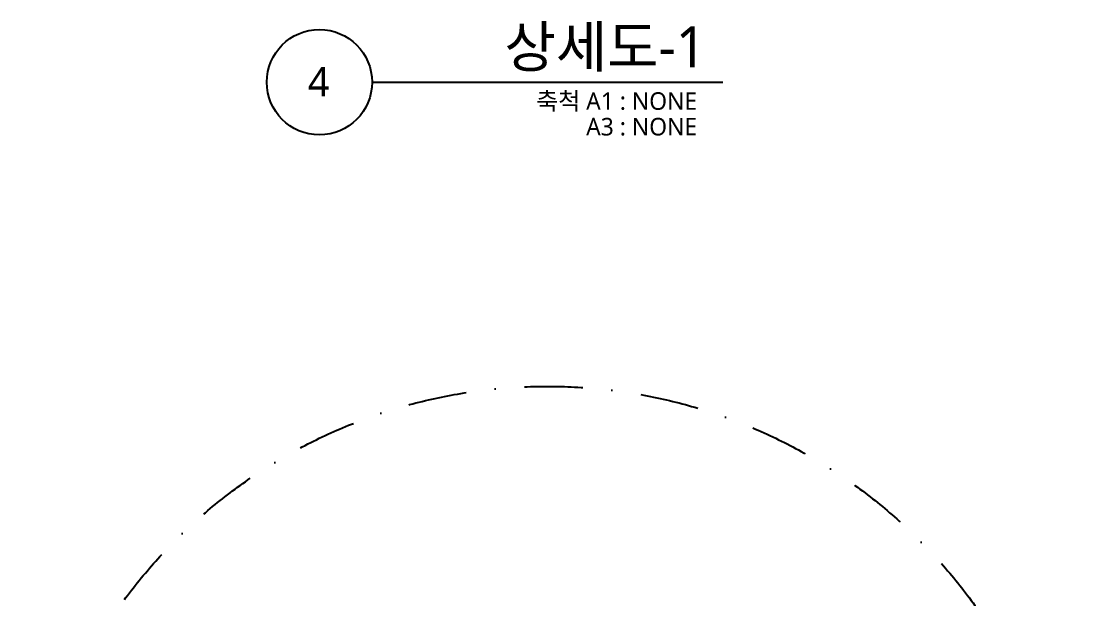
# Model space of a CAD drawing. Header units: millimetres. Extents: x 232323 to 272954, y -5343 to 8721.
# Drawn here: x 249890 to 251690, y -3154 to -2166 of the extents above; entities that cross this region are included whole.
import ezdxf
from ezdxf.enums import TextEntityAlignment as Align

# ---------------------------------------------------------------- set-up
doc = ezdxf.new("R2010")
doc.units = ezdxf.units.MM
doc.header["$MEASUREMENT"] = 0
doc.linetypes.add('DASHDOTX2', pattern=[2, 1, -0.5, 0, -0.5])
for name, color, linetype, lineweight in [('A-MKXS-MAK2', 3, 'DASHDOTX2', 25), ('A-XXXX-SYMB', 7, 'CONTINUOUS', 25), ('A-XXXX-TXT1', 3, 'CONTINUOUS', 25)]:
    doc.layers.add(name, color=color, linetype=linetype, lineweight=lineweight)
doc.styles.add('맑은고딕', font='malgun.ttf')

msp = doc.modelspace()

# ---------------------------------------------------------------- linework, layer by layer
at = {"layer": 'A-MKXS-MAK2', "ltscale": 100}
msp.add_circle((250790.4, -3691), 900, dxfattribs=at)
at = {"layer": 'A-XXXX-SYMB'}
msp.add_line((250490.4, -2271), (251090.4, -2271), dxfattribs=at)
msp.add_circle((250400.4, -2271), 90, dxfattribs=at)

# ---------------------------------------------------------------- texts
at = {"layer": 'A-XXXX-TXT1', "style": '맑은고딕'}
msp.add_text('상세도-1', height=70, dxfattribs=at).set_placement((251061.8, -2266.4), align=Align.BOTTOM_RIGHT)
msp.add_text('4', height=50, dxfattribs=at).set_placement((250399.2, -2269.9), align=Align.MIDDLE)
for s, p in [('축척 A1 : NONE', (251046.2, -2288.2)), ('A3 : NONE', (251046.2, -2332))]:
    msp.add_text(s, height=30, dxfattribs=at).set_placement(p, align=Align.TOP_RIGHT)

doc.saveas('drawing.dxf')
